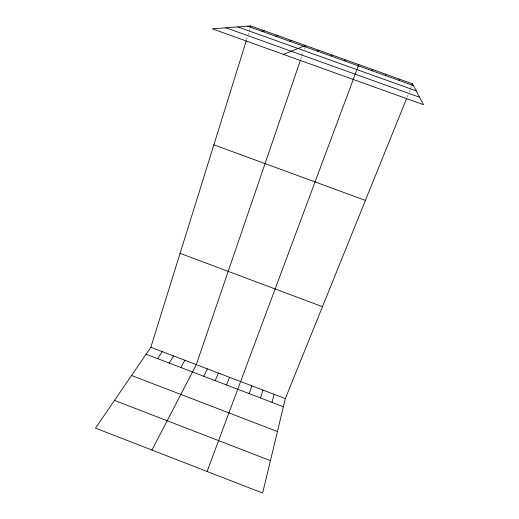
<?xml version="1.0" encoding="UTF-8"?>
<svg xmlns="http://www.w3.org/2000/svg" width="519" height="519" viewBox="0 0 519 519"><rect width="100%" height="100%" fill="white"/><g stroke="black" fill="none" stroke-linecap="round" stroke-linejoin="round"><path stroke-width="0.39" stroke-dasharray="2.6 1.95" d="M246.46 40.119L247.621 36.388M247.855 35.642L249.016 31.912M249.25 31.172L250.177 28.188M300.637 59.575L301.649 56.61M301.902 55.87L303.174 52.166M304.186 49.201L304.692 47.716M407.201 97.001L408.083 94.808M409.27 91.882L410.153 89.69M410.451 88.957L411.632 86.031"/><path stroke-width="0.78" d="M372.071 70.733L372.194 69.397M406.611 98.467L285.333 398.611L262.64 493.05L95.509 428.136L150.841 347.282L246.233 40.865M271.969 402.342L274.149 394.343M260.564 397.982L262.977 390.08M250.411 27.442L250.872 25.95L412.521 83.838L423.491 104.682L212.258 28.811L250.872 25.95M249.178 393.629L251.825 385.825M300.384 60.314L196.305 364.636L151.924 450.051M304.945 46.976L305.451 45.497L283.426 54.372M353.309 79.323L207.081 471.473M358.253 66.069L358.798 64.596L353.141 79.413M411.93 85.298L412.521 83.838M226.453 384.942L229.567 377.332M215.119 380.609L218.46 373.09M203.798 376.288L207.373 368.86M180.865 367.523L184.913 360.29M169.259 363.079L173.541 355.95M157.666 358.655L162.181 351.61M344.622 60.905L345.427 59.808M330.94 56L332.082 55.027M317.278 51.109L318.757 50.259M289.621 41.202L291.769 40.592M275.621 36.187L278.113 35.707M261.647 31.179L264.482 30.822M247.699 26.184L413.416 85.544M237.819 26.917L416.219 90.87M225.921 27.799L419.599 97.287M213.867 144.82L365.421 200.405M180.093 253.33L322.474 306.69M150.841 347.282L285.333 398.611M146.092 354.23L283.387 406.708M131.534 375.497L277.425 431.523M114.485 400.409L270.431 460.619M399.053 79.011L399.611 80.594M385.611 74.198L385.825 75.657"/></g></svg>
